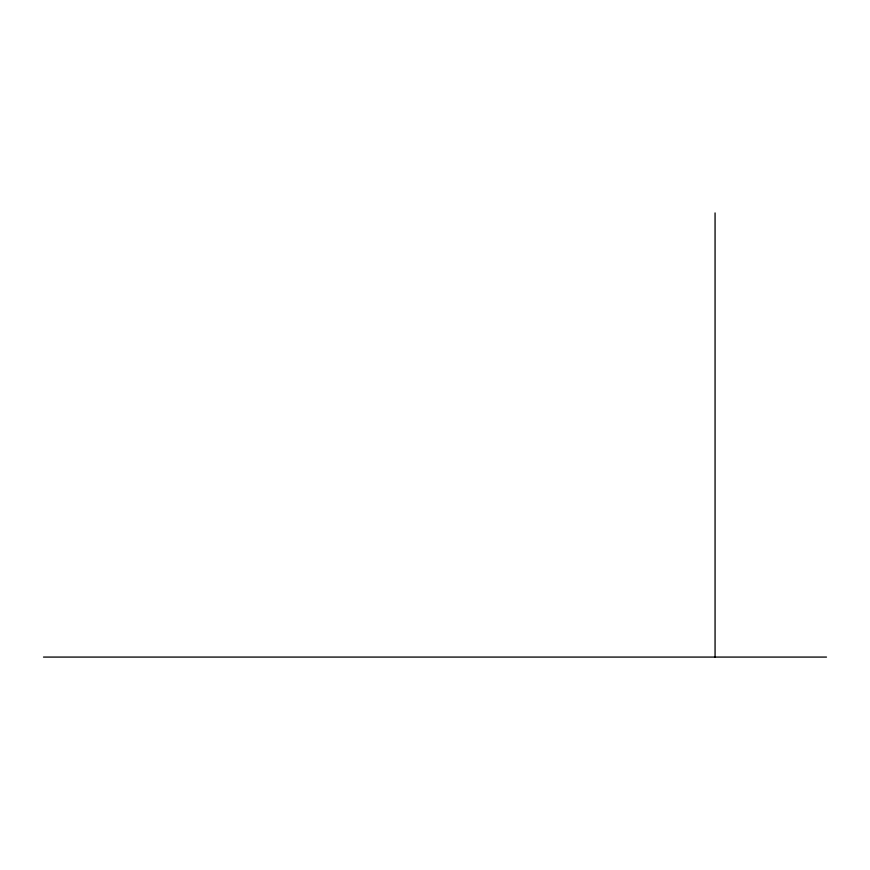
<?xml version="1.0" encoding="UTF-8"?>
<svg xmlns="http://www.w3.org/2000/svg" width="870" height="870" viewBox="0 0 870 870"><rect width="100%" height="100%" fill="white"/><g stroke="black" fill="none" stroke-linecap="round" stroke-linejoin="round"><path stroke-width="1.3" d="M43.5 657.078L826.5 657.078M715.064 212.922L715.064 657.078"/></g></svg>
